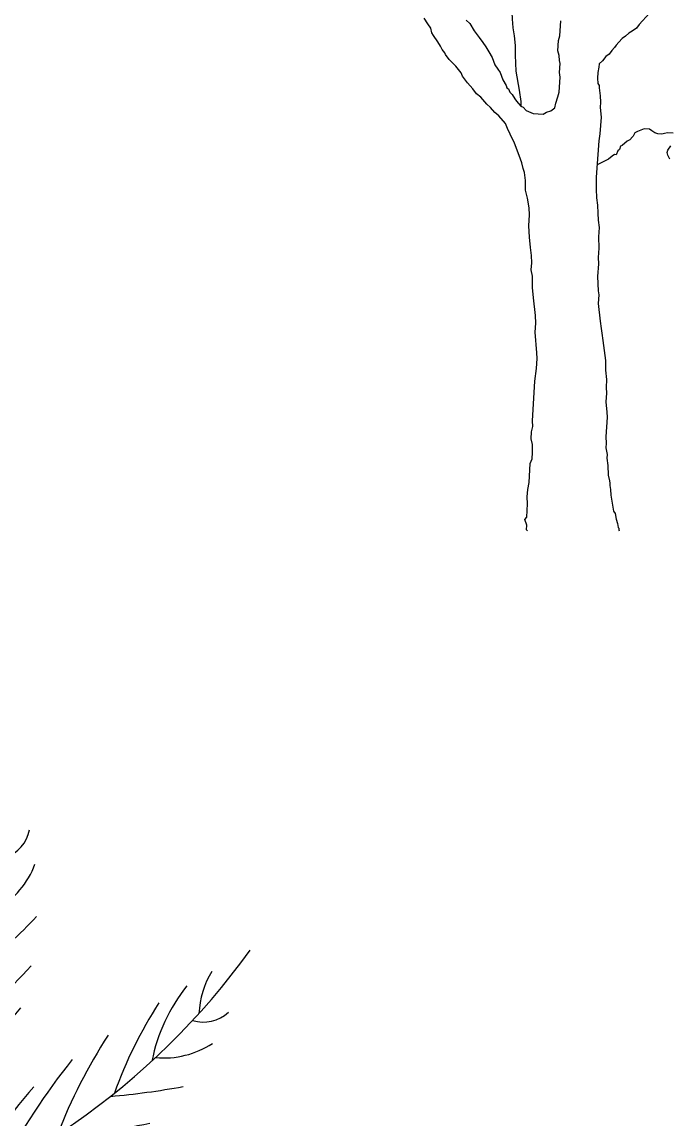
# Model space of a CAD drawing. Header units: millimetres. Extents: x 577 to 2337, y 236 to 943.
# Drawn here: x 828.505 to 830.975, y 701.222 to 705.411 of the extents above; entities that cross this region are included whole.
import ezdxf

# ---------------------------------------------------------------- set-up
doc = ezdxf.new("R2010")
doc.units = ezdxf.units.MM
doc.header["$LTSCALE"] = 0.01
doc.layers.add('06-Furn', color=4, linetype='Continuous')

# ---------------------------------------------------------------- blocks, each defined once
blk = doc.blocks.new('d3')
at = {"layer": '06-Furn', "color": 32}
for points in [[(868.5194, 691.8905), (868.4801, 691.8476), (868.4701, 691.8331), (868.4542, 691.8221), (868.4415, 691.8138), (868.4286, 691.8026), (868.4159, 691.7943), (868.4028, 691.78), (868.393, 691.7686), (868.3863, 691.7599), (868.3765, 691.7484), (868.3664, 691.7339), (868.3537, 691.7257), (868.3404, 691.7084), (868.3275, 691.6971), (868.3267, 691.6851), (868.3223, 691.6641), (868.3209, 691.643), (868.3225, 691.6217), (868.3281, 691.6152), (868.3275, 691.6062), (868.3315, 691.5756), (868.333, 691.5512), (868.3315, 691.5301), (868.3352, 691.4935), (868.3309, 691.4301), (868.3261, 691.4031), (868.3168, 691.2642), (868.3168, 691.2188), (868.3176, 691.1854), (868.3218, 691.1578), (868.3228, 691.1274), (868.324, 691.1), (868.3282, 691.0725), (868.3258, 691.0362), (868.326, 690.9938), (868.3236, 690.9575), (868.325, 690.9332), (868.3217, 690.8849), (868.3242, 690.8302), (868.3262, 690.8149), (868.3239, 690.7817), (868.3316, 690.7144), (868.3358, 690.6869), (868.3376, 690.6686), (868.3418, 690.641), (868.3519, 690.5645), (868.3525, 690.5281), (868.3561, 690.4915), (868.3541, 690.4613), (868.3557, 690.4399), (868.3534, 690.4067), (868.3569, 690.3671), (868.3587, 690.3488), (868.3536, 690.2733), (868.355, 690.2489), (868.3538, 690.2308), (868.3582, 690.2063), (868.3572, 690.1912), (868.3614, 690.1636), (868.362, 690.1272), (868.3667, 690.1057), (868.3691, 690.0964), (868.3685, 690.0873), (868.3705, 690.0721), (868.3721, 690.0507), (868.3831, 689.9893), (868.3886, 689.9799), (868.3932, 689.9583), (868.3982, 689.9428), (868.4002, 689.9275), (868.4031, 689.9243), (868.4027, 689.9183), (868.4037, 689.9143)], [(867.8202, 691.8645), (867.8345, 691.8514), (867.8508, 691.823), (867.8703, 691.7974), (867.8842, 691.7783), (867.8953, 691.7624), (867.9061, 691.7435), (867.9198, 691.7214), (867.9301, 691.6934), (867.9411, 691.6775), (867.9494, 691.6648), (867.9597, 691.6368), (867.9733, 691.6147), (867.9757, 691.6054), (867.9816, 691.602), (867.9868, 691.5895), (867.9953, 691.5799), (868.0063, 691.564), (868.0118, 691.5545), (868.0287, 691.5352), (868.0375, 691.5316), (868.0488, 691.5187), (868.0753, 691.5078), (868.1146, 691.5052), (868.1273, 691.5134), (868.1428, 691.5185), (868.1587, 691.5295), (868.1629, 691.5474), (868.1705, 691.5712), (868.1748, 691.5891), (868.1786, 691.6464), (868.1768, 691.6648), (868.179, 691.698), (868.1768, 691.7102), (868.175, 691.7286), (868.1702, 691.7471), (868.1728, 691.7863), (868.177, 691.8042), (868.1809, 691.8616)], [(868.0537, 689.9143), (868.0509, 689.9176), (868.0521, 689.9357), (868.0444, 689.9574), (868.0511, 689.9661), (868.0545, 690.0174), (868.0533, 690.0447), (868.0551, 690.0719), (868.06, 690.0989), (868.0648, 690.1713), (868.0721, 690.189), (868.0737, 690.2132), (868.0727, 690.2436), (868.0681, 690.2651), (868.0699, 690.2923), (868.0743, 690.3132), (868.0727, 690.3345), (868.0828, 690.4855), (868.089, 690.5336), (868.0917, 690.5728), (868.0901, 690.5941), (868.0832, 690.6734), (868.0854, 690.7066), (868.0844, 690.737), (868.0768, 690.8042), (868.0734, 690.8439), (868.0732, 690.8864), (868.0688, 690.9109), (868.0706, 690.9381), (868.0694, 690.9654), (868.0654, 690.996), (868.062, 691.0357), (868.0588, 691.0783), (868.0616, 691.1206), (868.0604, 691.148), (868.0537, 691.1848), (868.0467, 691.2156), (868.0461, 691.252), (868.0421, 691.2826), (868.0371, 691.2981), (868.0324, 691.3196), (868.0222, 691.3476), (868.0041, 691.3943), (867.9882, 691.4287), (867.9775, 691.4507), (867.9697, 691.4694), (867.9443, 691.4984), (867.93, 691.5115), (867.9131, 691.5308), (867.8989, 691.5439), (867.8763, 691.5696), (867.859, 691.5829), (867.8451, 691.602), (867.8254, 691.6246), (867.8059, 691.6501), (867.8007, 691.6626), (867.7812, 691.6882), (867.7556, 691.7141), (867.7417, 691.7333), (867.7391, 691.7395), (867.7278, 691.7524), (867.7226, 691.7649), (867.7115, 691.7808), (867.6951, 691.8061), (867.6896, 691.8156), (867.6848, 691.8341), (867.6737, 691.85), (867.66, 691.8721)], [(868.0303, 691.5345), (868.0299, 691.5533), (868.0236, 691.5962), (868.0104, 691.6698), (868.0084, 691.7306), (868.0078, 691.767), (868.0042, 691.8037), (868.0001, 691.8342), (867.9983, 691.8526), (867.9963, 691.8679), (867.9939, 691.9226), (867.9957, 691.947), (867.996, 691.9642), (867.9948, 691.983)]]:
    blk.add_lwpolyline(points, dxfattribs=at)
at = {"layer": '06-Furn', "color": 94}
for points in [[(868.5973, 691.3334), (868.5893, 691.3491), (868.5869, 691.3584), (868.5905, 691.3672), (868.6008, 691.3847)], [(868.61, 691.4326), (868.5889, 691.434), (868.5766, 691.4318), (868.5674, 691.4294), (868.5523, 691.4304), (868.5404, 691.4343), (868.5287, 691.4411), (868.5201, 691.4477), (868.499, 691.4492), (868.474, 691.4387), (868.4645, 691.4333), (868.4577, 691.4216), (868.4545, 691.4188), (868.4446, 691.4073), (868.4352, 691.4019), (868.4158, 691.385), (868.4096, 691.3824), (868.4058, 691.3705), (868.3993, 691.3649), (868.3923, 691.3502), (868.3862, 691.3506), (868.3768, 691.3451), (868.3639, 691.3339), (868.3482, 691.3258), (868.32, 691.3121)]]:
    blk.add_lwpolyline(points, dxfattribs=at)
blk = doc.blocks.new('dj1')
at = {"layer": '06-Furn', "color": 94}
for centre, radius, start, end in [((857.501, 722.2542), 2.7423, 320.7048, 0.4279), ((856.945, 719.9284), 2.7423, 12.4029, 52.126), ((860.4994, 722.1459), 0.327, 183.9469, 213.8663), ((858.7544, 721.9094), 0.1418, 340.957, 40.2174), ((860.7908, 721.9903), 0.6631, 177.2858, 204.8593), ((860.1771, 722.062), 0.1418, 289.2589, 348.5193), ((858.8884, 722.2143), 0.327, 235.645, 265.5645), ((858.6893, 721.7608), 0.3378, 352.462, 31.1176), ((861.801, 722.0105), 1.7244, 183.4666, 196.2458), ((860.0202, 722.021), 0.3378, 300.7639, 339.4195), ((859.191, 722.3465), 0.6631, 228.9839, 256.5575), ((855.9331, 721.3767), 3.2362, 2.858, 7.8083), ((859.8014, 723.1518), 1.7244, 235.1647, 247.9439), ((856.0811, 721.1534), 3.2362, 2.7859, 9.4293), ((862.1003, 721.8099), 2.1077, 183.1875, 194.7455), ((858.0104, 723.9459), 3.2362, 311.1599, 316.1101), ((856.199, 720.9329), 3.2362, 2.6889, 11.0483), ((858.9272, 723.1699), 2.7423, 284.7048, 324.4279), ((860.1442, 723.2623), 2.1077, 234.8856, 246.4436), ((862.7773, 721.4211), 2.8404, 177.6678, 187.6229), ((857.9269, 723.6913), 3.2362, 311.0878, 317.7312), ((856.267, 720.7784), 3.2362, 2.5947, 12.314), ((861.2893, 721.3199), 0.327, 147.9469, 177.8663), ((856.3116, 720.6603), 3.2362, 2.4984, 13.478), ((861.4336, 721.0228), 0.6631, 141.2858, 168.8593), ((860.869, 723.5527), 2.8404, 229.3659, 239.321), ((862.2627, 720.4453), 1.7244, 147.4666, 160.2458), ((862.4786, 721.1343), 2.6067, 174.8716, 185.2638), ((857.827, 723.4622), 3.2362, 310.9908, 319.3502), ((860.9793, 721.4415), 0.1418, 253.2589, 312.5193), ((858.1188, 721.1724), 0.1418, 15.4573, 74.7177), ((858.1493, 721.0131), 0.3378, 26.9623, 65.6179), ((856.0954, 719.1354), 3.2362, 37.3583, 42.3086), ((857.7497, 718.5149), 2.7423, 46.9032, 86.6263), ((856.3439, 719.0352), 3.2362, 37.2862, 43.9296), ((860.9089, 723.1405), 2.6067, 226.5697, 236.9619), ((857.7478, 723.313), 3.2362, 310.8966, 320.6159), ((862.3869, 720.1072), 2.1077, 147.1875, 158.7455), ((858.0565, 721.4996), 0.327, 270.1453, 300.0647), ((856.5659, 718.9203), 3.2362, 37.1892, 45.5486), ((860.8281, 721.5005), 0.3378, 264.7639, 303.4195), ((856.7095, 718.8314), 3.2362, 37.095, 46.8143), ((856.8131, 718.7594), 3.2362, 36.9987, 47.9783), ((857.6828, 723.2049), 3.2362, 310.8003, 321.7799), ((858.231, 721.78), 0.6631, 263.4842, 291.0577), ((862.7061, 719.3946), 2.8404, 141.6678, 151.6229), ((858.2779, 722.7893), 1.7244, 269.665, 282.4442), ((862.2959, 719.3382), 2.6067, 138.8716, 149.2638), ((860.3337, 724.2392), 3.2362, 275.1599, 280.1101), ((858.4978, 723.0746), 2.1077, 269.3859, 280.9439), ((860.1165, 724.0823), 3.2362, 275.0878, 281.7312), ((858.9307, 723.7244), 2.8404, 263.8662, 273.8213), ((859.1971, 723.4073), 2.6067, 261.07, 271.4622), ((859.9009, 723.9556), 3.2362, 274.9908, 283.3502), ((859.7493, 723.8815), 3.2362, 274.8966, 284.6159), ((857.8789, 717.5415), 3.2362, 69.2294, 77.5889), ((858.0478, 717.5424), 3.2362, 69.1352, 78.8546), ((858.1738, 717.5363), 3.2362, 69.039, 80.0185), ((859.6331, 723.8322), 3.2362, 274.8003, 285.7799), ((857.6297, 717.5212), 3.2362, 69.3264, 75.9699), ((857.366, 717.4743), 3.2362, 69.3985, 74.3488), ((859.0974, 717.826), 2.7423, 78.9435, 118.6665), ((857.3126, 722.088), 2.1077, 301.4261, 312.9842), ((857.3348, 722.8685), 2.8404, 295.9064, 305.8616), ((857.7288, 722.741), 2.6067, 293.1103, 303.5024), ((858.1109, 720.1556), 0.3378, 59.0026, 97.6582), ((857.2775, 721.7295), 1.7244, 301.7053, 314.4845), ((860.7798, 718.0309), 2.7423, 114.9435, 154.6665), ((862.0205, 719.1855), 2.7423, 150.9435, 190.6665), ((862.3647, 720.4476), 2.7423, 178.5415, 218.2646), ((860.668, 723.0529), 2.7423, 247.6073, 287.3303), ((861.9588, 721.9546), 2.7423, 211.6073, 251.3303), ((861.0437, 717.9648), 2.6067, 101.7741, 112.1662), ((861.405, 717.7624), 2.8404, 104.5702, 114.5254), ((861.5802, 718.5232), 2.1077, 110.0899, 121.648), ((857.7733, 720.849), 0.6631, 295.5244, 323.098), ((861.685, 718.8678), 1.7244, 110.369, 123.1482), ((861.372, 719.8286), 0.6631, 104.1882, 131.7618), ((861.4362, 720.1526), 0.327, 110.8494, 140.7688), ((858.0004, 720.2745), 0.1418, 47.4976, 106.758), ((861.6305, 723.1554), 3.2362, 237.7028, 248.6823), ((857.7741, 720.5187), 0.327, 302.1856, 332.105), ((860.2029, 717.2536), 3.2362, 105.039, 116.0185), ((861.7529, 723.1246), 3.2362, 237.799, 247.5184), ((861.9186, 723.0923), 3.2362, 237.8932, 246.2526), ((861.1773, 720.5748), 0.3378, 227.6663, 266.3219), ((861.2622, 720.4366), 0.1418, 216.1613, 275.4218), ((860.0973, 717.1845), 3.2362, 105.1352, 114.8546), ((856.7836, 721.2028), 2.6067, 329.1103, 339.5024), ((862.1669, 723.0633), 3.2362, 237.9902, 244.6336), ((862.4348, 723.0574), 3.2362, 238.0623, 243.0126), ((862.0106, 718.2176), 3.2362, 141.039, 152.0185), ((862.7978, 721.4718), 3.2362, 201.7028, 212.6823), ((859.9612, 717.0846), 3.2362, 105.2294, 113.5889), ((862.8044, 719.5852), 3.2362, 168.637, 179.6166), ((856.39, 721.0743), 2.8404, 331.9064, 341.8616), ((862.8787, 721.375), 3.2362, 201.799, 211.5184), ((861.9658, 718.0996), 3.2362, 141.1352, 150.8546), ((859.272, 717.6174), 2.6067, 65.7741, 76.1662), ((856.9231, 719.4028), 2.6067, 5.1103, 15.5024), ((862.8193, 719.4599), 3.2362, 168.7333, 178.4526), ((859.7716, 716.9216), 3.2362, 105.3264, 111.9699), ((857.7467, 718.2787), 2.6067, 32.7083, 43.1005), ((862.9937, 721.2514), 3.2362, 201.8932, 210.2526), ((856.8308, 720.4299), 2.1077, 337.4261, 348.9842), ((859.4453, 717.2413), 2.8404, 68.5702, 78.5254), ((861.9145, 717.9388), 3.2362, 141.2294, 149.5889), ((856.6801, 719.0675), 2.8404, 7.9064, 17.8616), ((862.8483, 719.2936), 3.2362, 168.8275, 177.1869), ((857.6867, 717.869), 2.8404, 35.5045, 45.4596), ((863.1776, 721.082), 3.2362, 201.9902, 208.6336), ((859.5858, 716.7286), 3.2362, 105.3985, 110.3488), ((857.0131, 720.1192), 1.7244, 337.7053, 350.4845), ((860.0343, 717.7539), 2.1077, 74.0899, 85.648), ((861.8568, 717.6955), 3.2362, 141.3264, 147.9699), ((857.4155, 718.8052), 2.1077, 13.4261, 24.9842), ((863.3908, 720.9198), 3.2362, 202.0623, 207.0126), ((858.6124, 719.3357), 0.3378, 95.0026, 133.6582), ((857.9317, 719.6983), 0.6631, 331.5244, 359.098), ((862.91, 719.0513), 3.2362, 168.9245, 175.5679), ((860.3217, 717.971), 1.7244, 74.369, 87.1482), ((858.4599, 717.9772), 2.1077, 41.0242, 52.5822), ((860.6332, 718.9323), 0.6631, 68.1882, 95.7618), ((860.9143, 719.6504), 0.3378, 191.6663, 230.3219), ((858.4532, 719.367), 0.1418, 83.4976, 142.758), ((860.9017, 719.4887), 0.1418, 180.1613, 239.4218), ((858.1264, 719.4315), 0.327, 338.1856, 8.105), ((861.8199, 717.4302), 3.2362, 141.3985, 146.3488), ((860.8755, 719.1567), 0.327, 74.8494, 104.7688), ((857.7456, 718.661), 1.7244, 13.7053, 26.4845), ((863.0002, 718.7991), 3.2362, 168.9966, 173.9468), ((858.8193, 718.0024), 1.7244, 41.3033, 54.0825), ((858.7362, 718.8604), 0.6631, 7.5244, 35.098), ((859.5, 718.9672), 0.3378, 131.0026, 169.6582), ((860.2322, 719.0865), 0.3378, 158.6006, 197.2562), ((859.6048, 718.638), 0.6631, 35.1225, 62.696), ((860.1334, 718.9578), 0.1418, 147.0956, 206.356), ((859.3528, 718.8989), 0.1418, 119.4976, 178.758), ((859.0506, 718.7591), 0.327, 14.1856, 44.105), ((859.9303, 718.6938), 0.327, 41.7836, 71.703)]:
    blk.add_arc(centre, radius, start, end, dxfattribs=at)

msp = doc.modelspace()

# ---------------------------------------------------------------- block references
at = {"layer": '06-Furn'}
for name, p in [('d3', (-37.6192, 13.5533)), ('dj1', (-31.7818, -19.7078))]:
    msp.add_blockref(name, p, dxfattribs=at)

doc.saveas('drawing.dxf')
